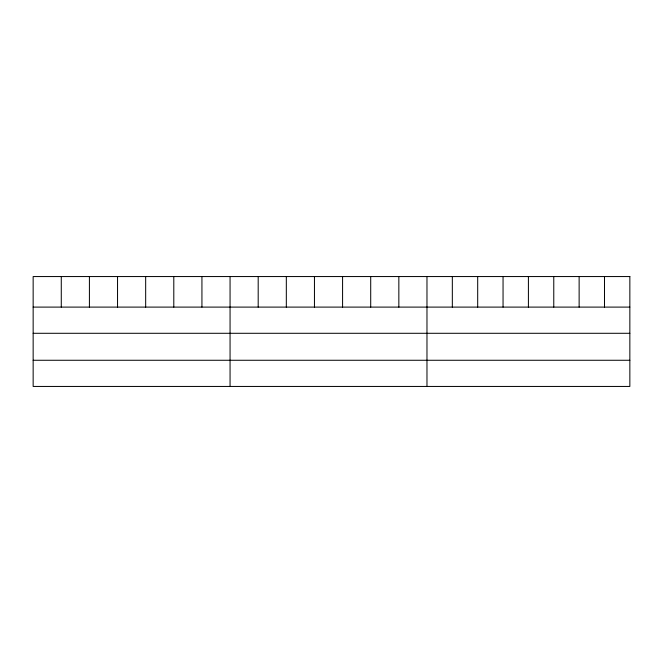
<?xml version="1.0" encoding="UTF-8"?>
<svg xmlns="http://www.w3.org/2000/svg" width="663" height="663" viewBox="0 0 663 663"><rect width="100%" height="100%" fill="white"/><g stroke="black" fill="none" stroke-linecap="round" stroke-linejoin="round"><path stroke-width="0.99" d="M33.15 307.102L629.85 307.102M33.15 333.29L629.85 333.29M33.15 360.266L629.85 360.266M604.49 276.554L604.49 307.102M579.13 276.554L579.13 307.102M553.771 276.554L553.771 307.102M528.411 276.554L528.411 307.102M503.051 276.554L503.051 307.102M477.691 276.554L477.691 307.102M452.332 276.554L452.332 307.102M426.972 276.554L426.972 386.446M398.844 276.554L398.844 307.102M370.708 276.554L370.708 307.102M342.58 276.554L342.58 307.102M314.453 276.554L314.453 307.102M286.325 276.554L286.325 307.102M258.189 276.554L258.189 307.102M230.061 276.554L230.061 386.446M201.933 276.554L201.933 307.102M173.797 276.554L173.797 307.102M145.669 276.554L145.669 307.102M117.542 276.554L117.542 307.102M89.414 276.554L89.414 307.102M61.278 276.554L61.278 307.102M629.85 276.554L33.15 276.554L33.15 386.446L629.85 386.446L629.85 276.554"/></g></svg>
